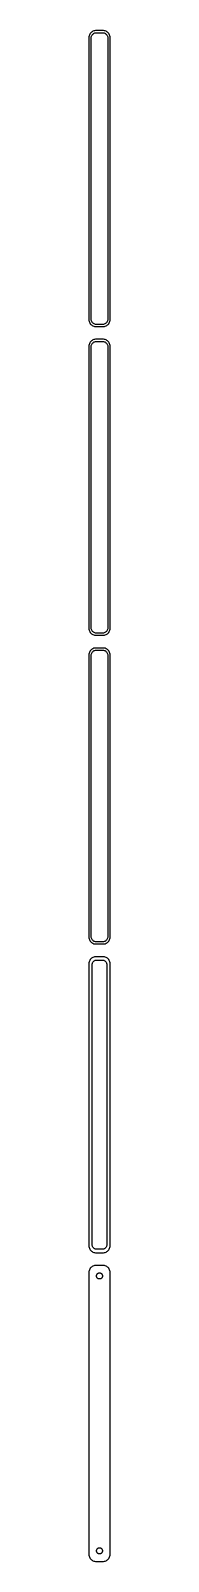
# Model space of a CAD drawing. Header units: metres. Extents: x -8 to 8, y 990 to 2076.
import ezdxf

# ---------------------------------------------------------------- set-up
doc = ezdxf.new("R2010")
doc.units = ezdxf.units.M

msp = doc.modelspace()

# ---------------------------------------------------------------- linework, layer by layer
for p, q in [((-6.14484, 2074.42), (-6.54507, 2073.94)), ((-5.68712, 2074.85), (-6.14484, 2074.42)), ((-5.17912, 2075.22), (-5.68712, 2074.85)), ((-4.62889, 2075.52), (-5.17912, 2075.22)), ((-4.04507, 2075.76), (-4.62889, 2075.52)), ((-3.4369, 2075.91), (-4.04507, 2075.76)), ((-3.70311, 2074.12), (-3.23605, 2074.3)), ((-2.81395, 2075.99), (-3.4369, 2075.91)), ((-3.23605, 2074.3), (-2.74951, 2074.43)), ((2.81395, 2075.99), (-2.81395, 2075.99)), ((-2.74951, 2074.43), (-2.25116, 2074.49)), ((-2.25116, 2074.49), (2.25116, 2074.49)), ((2.25116, 2074.49), (2.74951, 2074.43)), ((2.74951, 2074.43), (3.23605, 2074.3)), ((3.4369, 2075.91), (2.81395, 2075.99)), ((3.23605, 2074.3), (3.70311, 2074.12)), ((4.04507, 2075.76), (3.4369, 2075.91)), ((4.62889, 2075.52), (4.04507, 2075.76)), ((5.17912, 2075.22), (4.62889, 2075.52)), ((5.68712, 2074.85), (5.17912, 2075.22)), ((6.14484, 2074.42), (5.68712, 2074.85)), ((6.54507, 2073.94), (6.14484, 2074.42)), ((-7.46057, 2071.63), (-7.5, 2071)), ((-7.5, 2071), (-7.5, 1871)), ((-7.34291, 2072.24), (-7.46057, 2071.63)), ((-7.14888, 2072.84), (-7.34291, 2072.24)), ((-6.88153, 2073.41), (-7.14888, 2072.84)), ((-6.54507, 2073.94), (-6.88153, 2073.41)), ((-6, 2070.5), (-5.96844, 2071)), ((-6, 1871.5), (-6, 2070.5)), ((-5.96844, 2071), (-5.87433, 2071.49)), ((-5.87433, 2071.49), (-5.7191, 2071.97)), ((-5.7191, 2071.97), (-5.50522, 2072.43)), ((-5.50522, 2072.43), (-5.23605, 2072.85)), ((-5.23605, 2072.85), (-4.91586, 2073.24)), ((-4.91586, 2073.24), (-4.54968, 2073.58)), ((-4.54968, 2073.58), (-4.1433, 2073.88)), ((-4.1433, 2073.88), (-3.70311, 2074.12)), ((3.70311, 2074.12), (4.1433, 2073.88)), ((4.1433, 2073.88), (4.54968, 2073.58)), ((4.54968, 2073.58), (4.91586, 2073.24)), ((4.91586, 2073.24), (5.23605, 2072.85)), ((5.23605, 2072.85), (5.50522, 2072.43)), ((5.50522, 2072.43), (5.7191, 2071.97)), ((5.7191, 2071.97), (5.87433, 2071.49)), ((5.87433, 2071.49), (5.96844, 2071)), ((5.96844, 2071), (6, 2070.5)), ((6, 2070.5), (6, 1871.5)), ((6.88153, 2073.41), (6.54507, 2073.94)), ((7.14888, 2072.84), (6.88153, 2073.41)), ((7.34291, 2072.24), (7.14888, 2072.84)), ((7.46057, 2071.63), (7.34291, 2072.24)), ((7.5, 2071), (7.46057, 2071.63)), ((7.5, 1871), (7.5, 2071)), ((-7.5, 1871), (-7.46057, 1870.37)), ((-7.46057, 1870.37), (-7.34291, 1869.76)), ((-7.34291, 1869.76), (-7.14888, 1869.16)), ((-7.14888, 1869.16), (-6.88153, 1868.59)), ((-6.88153, 1868.59), (-6.54507, 1868.06)), ((-6.54507, 1868.06), (-6.14484, 1867.58)), ((-5.96844, 1871), (-6, 1871.5)), ((-5.87433, 1870.51), (-5.96844, 1871)), ((-5.7191, 1870.03), (-5.87433, 1870.51)), ((-5.50522, 1869.57), (-5.7191, 1870.03)), ((-5.23605, 1869.15), (-5.50522, 1869.57)), ((-4.91586, 1868.76), (-5.23605, 1869.15)), ((-4.54968, 1868.42), (-4.91586, 1868.76)), ((-4.1433, 1868.12), (-4.54968, 1868.42)), ((-3.70311, 1867.88), (-4.1433, 1868.12)), ((4.1433, 1868.12), (3.70311, 1867.88)), ((4.54968, 1868.42), (4.1433, 1868.12)), ((4.91586, 1868.76), (4.54968, 1868.42)), ((5.23605, 1869.15), (4.91586, 1868.76)), ((5.50522, 1869.57), (5.23605, 1869.15)), ((5.7191, 1870.03), (5.50522, 1869.57)), ((5.87433, 1870.51), (5.7191, 1870.03)), ((5.96844, 1871), (5.87433, 1870.51)), ((6, 1871.5), (5.96844, 1871)), ((6.14484, 1867.58), (6.54507, 1868.06)), ((6.54507, 1868.06), (6.88153, 1868.59)), ((6.88153, 1868.59), (7.14888, 1869.16)), ((7.14888, 1869.16), (7.34291, 1869.76)), ((7.34291, 1869.76), (7.46057, 1870.37)), ((7.46057, 1870.37), (7.5, 1871)), ((-6.14484, 1867.58), (-5.68712, 1867.15)), ((-5.68712, 1867.15), (-5.17912, 1866.78)), ((-5.17912, 1866.78), (-4.62889, 1866.48)), ((-4.62889, 1866.48), (-4.04507, 1866.24)), ((-4.04507, 1866.24), (-3.4369, 1866.09)), ((-3.23605, 1867.7), (-3.70311, 1867.88)), ((-3.4369, 1866.09), (-2.81395, 1866.01)), ((-2.74951, 1867.57), (-3.23605, 1867.7)), ((-2.81395, 1866.01), (2.81395, 1866.01)), ((-2.25116, 1867.51), (-2.74951, 1867.57)), ((2.25116, 1867.51), (-2.25116, 1867.51)), ((2.74951, 1867.57), (2.25116, 1867.51)), ((3.23605, 1867.7), (2.74951, 1867.57)), ((2.81395, 1866.01), (3.4369, 1866.09)), ((3.70311, 1867.88), (3.23605, 1867.7)), ((3.4369, 1866.09), (4.04507, 1866.24)), ((4.04507, 1866.24), (4.62889, 1866.48)), ((4.62889, 1866.48), (5.17912, 1866.78)), ((5.17912, 1866.78), (5.68712, 1867.15)), ((5.68712, 1867.15), (6.14484, 1867.58)), ((-7.46057, 1852.63), (-7.5, 1852)), ((-7.5, 1852), (-7.5, 1652)), ((-7.34291, 1853.24), (-7.46057, 1852.63)), ((-7.14888, 1853.84), (-7.34291, 1853.24)), ((-6.88153, 1854.41), (-7.14888, 1853.84)), ((-6.54507, 1854.94), (-6.88153, 1854.41)), ((-6.14484, 1855.42), (-6.54507, 1854.94)), ((-5.68712, 1855.85), (-6.14484, 1855.42)), ((-6, 1851.5), (-5.96844, 1852)), ((-6, 1652.5), (-6, 1851.5)), ((-5.96844, 1852), (-5.87433, 1852.49)), ((-5.87433, 1852.49), (-5.7191, 1852.97)), ((-5.7191, 1852.97), (-5.50522, 1853.43)), ((-5.17912, 1856.22), (-5.68712, 1855.85)), ((-5.50522, 1853.43), (-5.23605, 1853.85)), ((-5.23605, 1853.85), (-4.91586, 1854.24)), ((-4.62889, 1856.52), (-5.17912, 1856.22)), ((-4.91586, 1854.24), (-4.54968, 1854.58)), ((-4.04507, 1856.76), (-4.62889, 1856.52)), ((-4.54968, 1854.58), (-4.1433, 1854.88)), ((-4.1433, 1854.88), (-3.70311, 1855.12)), ((-3.4369, 1856.91), (-4.04507, 1856.76)), ((-3.70311, 1855.12), (-3.23605, 1855.3)), ((-2.81395, 1856.99), (-3.4369, 1856.91)), ((-3.23605, 1855.3), (-2.74951, 1855.43)), ((2.81395, 1856.99), (-2.81395, 1856.99)), ((-2.74951, 1855.43), (-2.25116, 1855.49)), ((-2.25116, 1855.49), (2.25116, 1855.49)), ((2.25116, 1855.49), (2.74951, 1855.43)), ((2.74951, 1855.43), (3.23605, 1855.3)), ((3.4369, 1856.91), (2.81395, 1856.99)), ((3.23605, 1855.3), (3.70311, 1855.12)), ((4.04507, 1856.76), (3.4369, 1856.91)), ((3.70311, 1855.12), (4.1433, 1854.88)), ((4.62889, 1856.52), (4.04507, 1856.76)), ((4.1433, 1854.88), (4.54968, 1854.58)), ((4.54968, 1854.58), (4.91586, 1854.24)), ((5.17912, 1856.22), (4.62889, 1856.52)), ((4.91586, 1854.24), (5.23605, 1853.85)), ((5.68712, 1855.85), (5.17912, 1856.22)), ((5.23605, 1853.85), (5.50522, 1853.43)), ((5.50522, 1853.43), (5.7191, 1852.97)), ((6.14484, 1855.42), (5.68712, 1855.85)), ((5.7191, 1852.97), (5.87433, 1852.49)), ((5.87433, 1852.49), (5.96844, 1852)), ((5.96844, 1852), (6, 1851.5)), ((6, 1851.5), (6, 1652.5)), ((6.54507, 1854.94), (6.14484, 1855.42)), ((6.88153, 1854.41), (6.54507, 1854.94)), ((7.14888, 1853.84), (6.88153, 1854.41)), ((7.34291, 1853.24), (7.14888, 1853.84)), ((7.46057, 1852.63), (7.34291, 1853.24)), ((7.5, 1852), (7.46057, 1852.63)), ((7.5, 1652), (7.5, 1852)), ((-7.5, 1652), (-7.46057, 1651.37)), ((-7.46057, 1651.37), (-7.34291, 1650.76)), ((-7.34291, 1650.76), (-7.14888, 1650.16)), ((-5.96844, 1652), (-6, 1652.5)), ((-5.87433, 1651.51), (-5.96844, 1652)), ((-5.7191, 1651.03), (-5.87433, 1651.51)), ((-5.50522, 1650.57), (-5.7191, 1651.03)), ((5.7191, 1651.03), (5.50522, 1650.57)), ((5.87433, 1651.51), (5.7191, 1651.03)), ((5.96844, 1652), (5.87433, 1651.51)), ((6, 1652.5), (5.96844, 1652)), ((7.14888, 1650.16), (7.34291, 1650.76)), ((7.34291, 1650.76), (7.46057, 1651.37)), ((7.46057, 1651.37), (7.5, 1652)), ((-7.14888, 1650.16), (-6.88153, 1649.59)), ((-6.88153, 1649.59), (-6.54507, 1649.06)), ((-6.54507, 1649.06), (-6.14484, 1648.58)), ((-6.14484, 1648.58), (-5.68712, 1648.15)), ((-5.68712, 1648.15), (-5.17912, 1647.78)), ((-5.23605, 1650.15), (-5.50522, 1650.57)), ((-4.91586, 1649.76), (-5.23605, 1650.15)), ((-5.17912, 1647.78), (-4.62889, 1647.48)), ((-4.54968, 1649.42), (-4.91586, 1649.76)), ((-4.62889, 1647.48), (-4.04507, 1647.24)), ((-4.1433, 1649.12), (-4.54968, 1649.42)), ((-3.70311, 1648.88), (-4.1433, 1649.12)), ((-4.04507, 1647.24), (-3.4369, 1647.09)), ((-3.23605, 1648.7), (-3.70311, 1648.88)), ((-3.4369, 1647.09), (-2.81395, 1647.01)), ((-2.74951, 1648.57), (-3.23605, 1648.7)), ((-2.81395, 1647.01), (2.81395, 1647.01)), ((-2.25116, 1648.51), (-2.74951, 1648.57)), ((2.25116, 1648.51), (-2.25116, 1648.51)), ((2.74951, 1648.57), (2.25116, 1648.51)), ((3.23605, 1648.7), (2.74951, 1648.57)), ((2.81395, 1647.01), (3.4369, 1647.09)), ((3.70311, 1648.88), (3.23605, 1648.7)), ((3.4369, 1647.09), (4.04507, 1647.24)), ((4.1433, 1649.12), (3.70311, 1648.88)), ((4.04507, 1647.24), (4.62889, 1647.48)), ((4.54968, 1649.42), (4.1433, 1649.12)), ((4.91586, 1649.76), (4.54968, 1649.42)), ((4.62889, 1647.48), (5.17912, 1647.78)), ((5.23605, 1650.15), (4.91586, 1649.76)), ((5.17912, 1647.78), (5.68712, 1648.15)), ((5.50522, 1650.57), (5.23605, 1650.15)), ((5.68712, 1648.15), (6.14484, 1648.58)), ((6.14484, 1648.58), (6.54507, 1649.06)), ((6.54507, 1649.06), (6.88153, 1649.59)), ((6.88153, 1649.59), (7.14888, 1650.16)), ((-7.46057, 1633.63), (-7.5, 1633)), ((-7.5, 1633), (-7.5, 1433)), ((-7.34291, 1634.24), (-7.46057, 1633.63)), ((-7.14888, 1634.84), (-7.34291, 1634.24)), ((-6.88153, 1635.41), (-7.14888, 1634.84)), ((-6.54507, 1635.94), (-6.88153, 1635.41)), ((-6.14484, 1636.42), (-6.54507, 1635.94)), ((-5.68712, 1636.85), (-6.14484, 1636.42)), ((-6, 1632.5), (-5.96844, 1633)), ((-6, 1433.5), (-6, 1632.5)), ((-5.96844, 1633), (-5.87433, 1633.49)), ((-5.87433, 1633.49), (-5.7191, 1633.97)), ((-5.7191, 1633.97), (-5.50522, 1634.43)), ((-5.17912, 1637.22), (-5.68712, 1636.85)), ((-5.50522, 1634.43), (-5.23605, 1634.85)), ((-5.23605, 1634.85), (-4.91586, 1635.24)), ((-4.62889, 1637.52), (-5.17912, 1637.22)), ((-4.91586, 1635.24), (-4.54968, 1635.58)), ((-4.04507, 1637.76), (-4.62889, 1637.52)), ((-4.54968, 1635.58), (-4.1433, 1635.88)), ((-4.1433, 1635.88), (-3.70311, 1636.12)), ((-3.4369, 1637.91), (-4.04507, 1637.76)), ((-3.70311, 1636.12), (-3.23605, 1636.3)), ((-2.81395, 1637.99), (-3.4369, 1637.91)), ((-3.23605, 1636.3), (-2.74951, 1636.43)), ((2.81395, 1637.99), (-2.81395, 1637.99)), ((-2.74951, 1636.43), (-2.25116, 1636.49)), ((-2.25116, 1636.49), (2.25116, 1636.49)), ((2.25116, 1636.49), (2.74951, 1636.43)), ((2.74951, 1636.43), (3.23605, 1636.3)), ((3.4369, 1637.91), (2.81395, 1637.99)), ((3.23605, 1636.3), (3.70311, 1636.12)), ((4.04507, 1637.76), (3.4369, 1637.91)), ((3.70311, 1636.12), (4.1433, 1635.88)), ((4.62889, 1637.52), (4.04507, 1637.76)), ((4.1433, 1635.88), (4.54968, 1635.58)), ((4.54968, 1635.58), (4.91586, 1635.24)), ((5.17912, 1637.22), (4.62889, 1637.52)), ((4.91586, 1635.24), (5.23605, 1634.85)), ((5.68712, 1636.85), (5.17912, 1637.22)), ((5.23605, 1634.85), (5.50522, 1634.43)), ((5.50522, 1634.43), (5.7191, 1633.97)), ((6.14484, 1636.42), (5.68712, 1636.85)), ((5.7191, 1633.97), (5.87433, 1633.49)), ((5.87433, 1633.49), (5.96844, 1633)), ((5.96844, 1633), (6, 1632.5)), ((6, 1632.5), (6, 1433.5)), ((6.54507, 1635.94), (6.14484, 1636.42)), ((6.88153, 1635.41), (6.54507, 1635.94)), ((7.14888, 1634.84), (6.88153, 1635.41)), ((7.34291, 1634.24), (7.14888, 1634.84)), ((7.46057, 1633.63), (7.34291, 1634.24)), ((7.5, 1633), (7.46057, 1633.63)), ((7.5, 1433), (7.5, 1633)), ((-5.96844, 1433), (-6, 1433.5)), ((6, 1433.5), (5.96844, 1433)), ((-7.5, 1433), (-7.46057, 1432.37)), ((-7.46057, 1432.37), (-7.34291, 1431.76)), ((-7.34291, 1431.76), (-7.14888, 1431.16)), ((-7.14888, 1431.16), (-6.88153, 1430.59)), ((-6.88153, 1430.59), (-6.54507, 1430.06)), ((-6.54507, 1430.06), (-6.14484, 1429.58)), ((-6.14484, 1429.58), (-5.68712, 1429.15)), ((-5.87433, 1432.51), (-5.96844, 1433)), ((-5.7191, 1432.03), (-5.87433, 1432.51)), ((-5.50522, 1431.57), (-5.7191, 1432.03)), ((-5.68712, 1429.15), (-5.17912, 1428.78)), ((-5.23605, 1431.15), (-5.50522, 1431.57)), ((-4.91586, 1430.76), (-5.23605, 1431.15)), ((-5.17912, 1428.78), (-4.62889, 1428.48)), ((-4.54968, 1430.42), (-4.91586, 1430.76)), ((-4.62889, 1428.48), (-4.04507, 1428.24)), ((-4.1433, 1430.12), (-4.54968, 1430.42)), ((-3.70311, 1429.88), (-4.1433, 1430.12)), ((-4.04507, 1428.24), (-3.4369, 1428.09)), ((-3.23605, 1429.7), (-3.70311, 1429.88)), ((-3.4369, 1428.09), (-2.81395, 1428.01)), ((-2.74951, 1429.57), (-3.23605, 1429.7)), ((-2.81395, 1428.01), (2.81395, 1428.01)), ((-2.25116, 1429.51), (-2.74951, 1429.57)), ((2.25116, 1429.51), (-2.25116, 1429.51)), ((2.74951, 1429.57), (2.25116, 1429.51)), ((3.23605, 1429.7), (2.74951, 1429.57)), ((2.81395, 1428.01), (3.4369, 1428.09)), ((3.70311, 1429.88), (3.23605, 1429.7)), ((3.4369, 1428.09), (4.04507, 1428.24)), ((4.1433, 1430.12), (3.70311, 1429.88)), ((4.04507, 1428.24), (4.62889, 1428.48)), ((4.54968, 1430.42), (4.1433, 1430.12)), ((4.91586, 1430.76), (4.54968, 1430.42)), ((4.62889, 1428.48), (5.17912, 1428.78)), ((5.23605, 1431.15), (4.91586, 1430.76)), ((5.17912, 1428.78), (5.68712, 1429.15)), ((5.50522, 1431.57), (5.23605, 1431.15)), ((5.7191, 1432.03), (5.50522, 1431.57)), ((5.68712, 1429.15), (6.14484, 1429.58)), ((5.87433, 1432.51), (5.7191, 1432.03)), ((5.96844, 1433), (5.87433, 1432.51)), ((6.14484, 1429.58), (6.54507, 1430.06)), ((6.54507, 1430.06), (6.88153, 1430.59)), ((6.88153, 1430.59), (7.14888, 1431.16)), ((7.14888, 1431.16), (7.34291, 1431.76)), ((7.34291, 1431.76), (7.46057, 1432.37)), ((7.46057, 1432.37), (7.5, 1433)), ((-7.46057, 1414.63), (-7.5, 1414)), ((-7.5, 1414), (-7.5, 1214)), ((-7.34291, 1415.24), (-7.46057, 1414.63)), ((-7.14888, 1415.84), (-7.34291, 1415.24)), ((-6.88153, 1416.41), (-7.14888, 1415.84)), ((-6.54507, 1416.94), (-6.88153, 1416.41)), ((-6.14484, 1417.42), (-6.54507, 1416.94)), ((-5.68712, 1417.85), (-6.14484, 1417.42)), ((-5.17912, 1418.22), (-5.68712, 1417.85)), ((-4.62889, 1418.52), (-5.17912, 1418.22)), ((-5.11292, 1413.5), (-5.08836, 1413.89)), ((-5.11292, 1214.5), (-5.11292, 1413.5)), ((-5.08836, 1413.89), (-5.01512, 1414.27)), ((-5.01512, 1414.27), (-4.89432, 1414.65)), ((-4.89432, 1414.65), (-4.72786, 1415)), ((-4.72786, 1415), (-4.5184, 1415.33)), ((-4.04507, 1418.76), (-4.62889, 1418.52)), ((-4.5184, 1415.33), (-4.26921, 1415.63)), ((-4.26921, 1415.63), (-3.98424, 1415.9)), ((-3.4369, 1418.91), (-4.04507, 1418.76)), ((-3.98424, 1415.9), (-3.66798, 1416.13)), ((-3.66798, 1416.13), (-3.32541, 1416.32)), ((-2.81395, 1418.99), (-3.4369, 1418.91)), ((-3.32541, 1416.32), (-2.96194, 1416.46)), ((-2.96194, 1416.46), (-2.5833, 1416.56)), ((2.81395, 1418.99), (-2.81395, 1418.99)), ((-2.5833, 1416.56), (-2.19545, 1416.61)), ((-2.19545, 1416.61), (2.19545, 1416.61)), ((2.19545, 1416.61), (2.5833, 1416.56)), ((2.5833, 1416.56), (2.96194, 1416.46)), ((3.4369, 1418.91), (2.81395, 1418.99)), ((2.96194, 1416.46), (3.32541, 1416.32)), ((3.32541, 1416.32), (3.66798, 1416.13)), ((4.04507, 1418.76), (3.4369, 1418.91)), ((3.66798, 1416.13), (3.98424, 1415.9)), ((3.98424, 1415.9), (4.26921, 1415.63)), ((4.62889, 1418.52), (4.04507, 1418.76)), ((4.26921, 1415.63), (4.5184, 1415.33)), ((4.5184, 1415.33), (4.72786, 1415)), ((5.17912, 1418.22), (4.62889, 1418.52)), ((4.72786, 1415), (4.89432, 1414.65)), ((4.89432, 1414.65), (5.01512, 1414.27)), ((5.01512, 1414.27), (5.08836, 1413.89)), ((5.08836, 1413.89), (5.11292, 1413.5)), ((5.11292, 1413.5), (5.11292, 1214.5)), ((5.68712, 1417.85), (5.17912, 1418.22)), ((6.14484, 1417.42), (5.68712, 1417.85)), ((6.54507, 1416.94), (6.14484, 1417.42)), ((6.88153, 1416.41), (6.54507, 1416.94)), ((7.14888, 1415.84), (6.88153, 1416.41)), ((7.34291, 1415.24), (7.14888, 1415.84)), ((7.46057, 1414.63), (7.34291, 1415.24)), ((7.5, 1414), (7.46057, 1414.63)), ((7.5, 1214), (7.5, 1414)), ((-7.5, 1214), (-7.46057, 1213.37)), ((-7.46057, 1213.37), (-7.34291, 1212.76)), ((-7.34291, 1212.76), (-7.14888, 1212.16)), ((-7.14888, 1212.16), (-6.88153, 1211.59)), ((-6.88153, 1211.59), (-6.54507, 1211.06)), ((-6.54507, 1211.06), (-6.14484, 1210.58)), ((-6.14484, 1210.58), (-5.68712, 1210.15)), ((-5.68712, 1210.15), (-5.17912, 1209.78)), ((-5.17912, 1209.78), (-4.62889, 1209.48)), ((-5.08836, 1214.11), (-5.11292, 1214.5)), ((-5.01512, 1213.73), (-5.08836, 1214.11)), ((-4.89432, 1213.35), (-5.01512, 1213.73)), ((-4.72786, 1213), (-4.89432, 1213.35)), ((-4.5184, 1212.67), (-4.72786, 1213)), ((-4.62889, 1209.48), (-4.04507, 1209.24)), ((-4.26921, 1212.37), (-4.5184, 1212.67)), ((-3.98424, 1212.1), (-4.26921, 1212.37)), ((-4.04507, 1209.24), (-3.4369, 1209.09)), ((-3.66798, 1211.87), (-3.98424, 1212.1)), ((-3.32541, 1211.68), (-3.66798, 1211.87)), ((-3.4369, 1209.09), (-2.81395, 1209.01)), ((-2.96194, 1211.54), (-3.32541, 1211.68)), ((-2.5833, 1211.44), (-2.96194, 1211.54)), ((-2.81395, 1209.01), (2.81395, 1209.01)), ((-2.19545, 1211.39), (-2.5833, 1211.44)), ((2.19545, 1211.39), (-2.19545, 1211.39)), ((2.5833, 1211.44), (2.19545, 1211.39)), ((2.96194, 1211.54), (2.5833, 1211.44)), ((2.81395, 1209.01), (3.4369, 1209.09)), ((3.32541, 1211.68), (2.96194, 1211.54)), ((3.66798, 1211.87), (3.32541, 1211.68)), ((3.4369, 1209.09), (4.04507, 1209.24)), ((3.98424, 1212.1), (3.66798, 1211.87)), ((4.26921, 1212.37), (3.98424, 1212.1)), ((4.04507, 1209.24), (4.62889, 1209.48)), ((4.5184, 1212.67), (4.26921, 1212.37)), ((4.72786, 1213), (4.5184, 1212.67)), ((4.62889, 1209.48), (5.17912, 1209.78)), ((4.89432, 1213.35), (4.72786, 1213)), ((5.01512, 1213.73), (4.89432, 1213.35)), ((5.08836, 1214.11), (5.01512, 1213.73)), ((5.11292, 1214.5), (5.08836, 1214.11)), ((5.17912, 1209.78), (5.68712, 1210.15)), ((5.68712, 1210.15), (6.14484, 1210.58)), ((6.14484, 1210.58), (6.54507, 1211.06)), ((6.54507, 1211.06), (6.88153, 1211.59)), ((6.88153, 1211.59), (7.14888, 1212.16)), ((7.14888, 1212.16), (7.34291, 1212.76)), ((7.34291, 1212.76), (7.46057, 1213.37)), ((7.46057, 1213.37), (7.5, 1214)), ((-7.46057, 1195.63), (-7.5, 1195)), ((-7.5, 1195), (-7.5, 995)), ((-7.34291, 1196.24), (-7.46057, 1195.63)), ((-7.14888, 1196.84), (-7.34291, 1196.24)), ((-6.88153, 1197.41), (-7.14888, 1196.84)), ((-6.54507, 1197.94), (-6.88153, 1197.41)), ((-6.14484, 1198.42), (-6.54507, 1197.94)), ((-5.68712, 1198.85), (-6.14484, 1198.42)), ((-5.17912, 1199.22), (-5.68712, 1198.85)), ((-4.62889, 1199.52), (-5.17912, 1199.22)), ((-4.04507, 1199.76), (-4.62889, 1199.52)), ((-3.4369, 1199.91), (-4.04507, 1199.76)), ((-2.81395, 1199.99), (-3.4369, 1199.91)), ((2.81395, 1199.99), (-2.81395, 1199.99)), ((-0.659836, 1194.53), (-0.400101, 1194.6)), ((-0.400101, 1194.6), (-0.134064, 1194.63)), ((-0.134064, 1194.63), (0.134064, 1194.63)), ((0.134064, 1194.63), (0.400101, 1194.6)), ((0.400101, 1194.6), (0.659836, 1194.53)), ((3.4369, 1199.91), (2.81395, 1199.99)), ((4.04507, 1199.76), (3.4369, 1199.91)), ((4.62889, 1199.52), (4.04507, 1199.76)), ((5.17912, 1199.22), (4.62889, 1199.52)), ((5.68712, 1198.85), (5.17912, 1199.22)), ((6.14484, 1198.42), (5.68712, 1198.85)), ((6.54507, 1197.94), (6.14484, 1198.42)), ((6.88153, 1197.41), (6.54507, 1197.94)), ((7.14888, 1196.84), (6.88153, 1197.41)), ((7.34291, 1196.24), (7.14888, 1196.84)), ((7.46057, 1195.63), (7.34291, 1196.24)), ((7.5, 1195), (7.46057, 1195.63)), ((7.5, 995), (7.5, 1195)), ((-2.13528, 1192.5), (-2.11845, 1192.77)), ((-2.11845, 1192.23), (-2.13528, 1192.5)), ((-2.11845, 1192.77), (-2.06821, 1193.03)), ((-2.06821, 1191.97), (-2.11845, 1192.23)), ((-2.06821, 1193.03), (-1.98534, 1193.29)), ((-1.98534, 1191.71), (-2.06821, 1191.97)), ((-1.98534, 1193.29), (-1.87117, 1193.53)), ((-1.87117, 1191.47), (-1.98534, 1191.71)), ((-1.87117, 1193.53), (-1.72748, 1193.76)), ((-1.72748, 1191.24), (-1.87117, 1191.47)), ((-1.72748, 1193.76), (-1.55655, 1193.96)), ((-1.55655, 1191.04), (-1.72748, 1191.24)), ((-1.55655, 1193.96), (-1.36108, 1194.15)), ((-1.36108, 1190.85), (-1.55655, 1191.04)), ((-1.36108, 1194.15), (-1.14413, 1194.3)), ((-1.14413, 1190.7), (-1.36108, 1190.85)), ((-1.14413, 1194.3), (-0.909149, 1194.43)), ((-0.909149, 1190.57), (-1.14413, 1190.7)), ((-0.909149, 1194.43), (-0.659836, 1194.53)), ((-0.659836, 1190.47), (-0.909149, 1190.57)), ((-0.400101, 1190.4), (-0.659836, 1190.47)), ((-0.134064, 1190.37), (-0.400101, 1190.4)), ((0.134064, 1190.37), (-0.134064, 1190.37)), ((0.400101, 1190.4), (0.134064, 1190.37)), ((0.659836, 1190.47), (0.400101, 1190.4)), ((0.659836, 1194.53), (0.909149, 1194.43)), ((0.909149, 1190.57), (0.659836, 1190.47)), ((0.909149, 1194.43), (1.14413, 1194.3)), ((1.14413, 1190.7), (0.909149, 1190.57)), ((1.14413, 1194.3), (1.36108, 1194.15)), ((1.36108, 1190.85), (1.14413, 1190.7)), ((1.36108, 1194.15), (1.55655, 1193.96)), ((1.55655, 1191.04), (1.36108, 1190.85)), ((1.55655, 1193.96), (1.72748, 1193.76)), ((1.72748, 1191.24), (1.55655, 1191.04)), ((1.72748, 1193.76), (1.87117, 1193.53)), ((1.87117, 1191.47), (1.72748, 1191.24)), ((1.87117, 1193.53), (1.98534, 1193.29)), ((1.98534, 1191.71), (1.87117, 1191.47)), ((1.98534, 1193.29), (2.06821, 1193.03)), ((2.06821, 1191.97), (1.98534, 1191.71)), ((2.06821, 1193.03), (2.11845, 1192.77)), ((2.11845, 1192.23), (2.06821, 1191.97)), ((2.11845, 1192.77), (2.13528, 1192.5)), ((2.13528, 1192.5), (2.11845, 1192.23)), ((-1.55655, 998.962), (-1.36108, 999.145)), ((-1.36108, 999.145), (-1.14413, 999.303)), ((-1.14413, 999.303), (-0.909149, 999.432)), ((-0.909149, 999.432), (-0.659836, 999.531)), ((-0.659836, 999.531), (-0.400101, 999.597)), ((-0.400101, 999.597), (-0.134064, 999.631)), ((-0.134064, 999.631), (0.134064, 999.631)), ((0.134064, 999.631), (0.400101, 999.597)), ((0.400101, 999.597), (0.659836, 999.531)), ((0.659836, 999.531), (0.909149, 999.432)), ((0.909149, 999.432), (1.14413, 999.303)), ((1.14413, 999.303), (1.36108, 999.145)), ((1.36108, 999.145), (1.55655, 998.962)), ((-7.5, 995), (-7.46057, 994.373)), ((-7.46057, 994.373), (-7.34291, 993.757)), ((-7.34291, 993.757), (-7.14888, 993.159)), ((-7.14888, 993.159), (-6.88153, 992.591)), ((-6.88153, 992.591), (-6.54507, 992.061)), ((-6.54507, 992.061), (-6.14484, 991.577)), ((-6.14484, 991.577), (-5.68712, 991.147)), ((-5.68712, 991.147), (-5.17912, 990.778)), ((-5.17912, 990.778), (-4.62889, 990.476)), ((-4.62889, 990.476), (-4.04507, 990.245)), ((-4.04507, 990.245), (-3.4369, 990.089)), ((-3.4369, 990.089), (-2.81395, 990.01)), ((-2.81395, 990.01), (2.81395, 990.01)), ((-2.13528, 997.5), (-2.11845, 997.768)), ((-2.11845, 997.232), (-2.13528, 997.5)), ((-2.11845, 997.768), (-2.06821, 998.031)), ((-2.06821, 996.969), (-2.11845, 997.232)), ((-2.06821, 998.031), (-1.98534, 998.286)), ((-1.98534, 996.714), (-2.06821, 996.969)), ((-1.98534, 998.286), (-1.87117, 998.529)), ((-1.87117, 996.471), (-1.98534, 996.714)), ((-1.87117, 998.529), (-1.72748, 998.755)), ((-1.72748, 996.245), (-1.87117, 996.471)), ((-1.72748, 998.755), (-1.55655, 998.962)), ((-1.55655, 996.038), (-1.72748, 996.245)), ((-1.36108, 995.855), (-1.55655, 996.038)), ((-1.14413, 995.697), (-1.36108, 995.855)), ((-0.909149, 995.568), (-1.14413, 995.697)), ((-0.659836, 995.469), (-0.909149, 995.568)), ((-0.400101, 995.403), (-0.659836, 995.469)), ((-0.134064, 995.369), (-0.400101, 995.403)), ((0.134064, 995.369), (-0.134064, 995.369)), ((0.400101, 995.403), (0.134064, 995.369)), ((0.659836, 995.469), (0.400101, 995.403)), ((0.909149, 995.568), (0.659836, 995.469)), ((1.14413, 995.697), (0.909149, 995.568)), ((1.36108, 995.855), (1.14413, 995.697)), ((1.55655, 996.038), (1.36108, 995.855)), ((1.55655, 998.962), (1.72748, 998.755)), ((1.72748, 996.245), (1.55655, 996.038)), ((1.72748, 998.755), (1.87117, 998.529)), ((1.87117, 996.471), (1.72748, 996.245)), ((1.87117, 998.529), (1.98534, 998.286)), ((1.98534, 996.714), (1.87117, 996.471)), ((1.98534, 998.286), (2.06821, 998.031)), ((2.06821, 996.969), (1.98534, 996.714)), ((2.06821, 998.031), (2.11845, 997.768)), ((2.11845, 997.232), (2.06821, 996.969)), ((2.11845, 997.768), (2.13528, 997.5)), ((2.13528, 997.5), (2.11845, 997.232)), ((2.81395, 990.01), (3.4369, 990.089)), ((3.4369, 990.089), (4.04507, 990.245)), ((4.04507, 990.245), (4.62889, 990.476)), ((4.62889, 990.476), (5.17912, 990.778)), ((5.17912, 990.778), (5.68712, 991.147)), ((5.68712, 991.147), (6.14484, 991.577)), ((6.14484, 991.577), (6.54507, 992.061)), ((6.54507, 992.061), (6.88153, 992.591)), ((6.88153, 992.591), (7.14888, 993.159)), ((7.14888, 993.159), (7.34291, 993.757)), ((7.34291, 993.757), (7.46057, 994.373)), ((7.46057, 994.373), (7.5, 995))]:
    msp.add_line(p, q)

doc.saveas('drawing.dxf')
